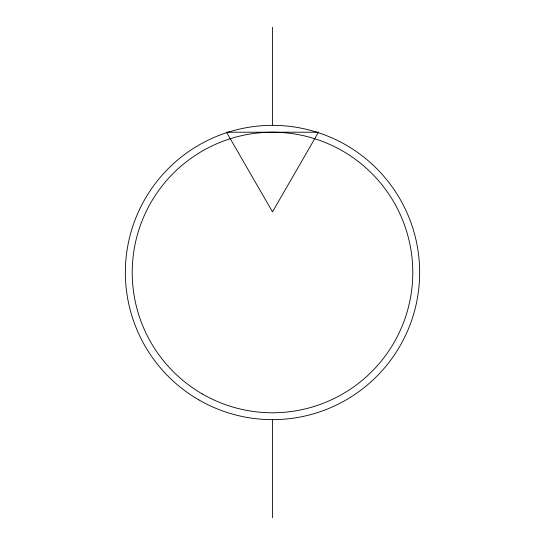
<?xml version="1.0" encoding="UTF-8"?>
<svg xmlns="http://www.w3.org/2000/svg" width="545" height="545" viewBox="0 0 545 545"><rect width="100%" height="100%" fill="white"/><g stroke="black" fill="none" stroke-linecap="round" stroke-linejoin="round"><path stroke-width="0.82" d="M272.5 27.25L272.5 125.35M272.5 419.65L272.5 517.75M318.484 132.217L272.5 211.862L226.516 132.217L318.484 132.217M198.925 399.935A147.15 147.15 0 0 0 419.65 272.5A147.15 147.15 0 0 0 198.925 145.065A147.15 147.15 0 0 0 198.925 399.935M202.359 393.987A140.283 140.283 0 0 0 412.783 272.5A140.283 140.283 0 0 0 202.359 151.013A140.283 140.283 0 0 0 202.359 393.987"/></g></svg>
